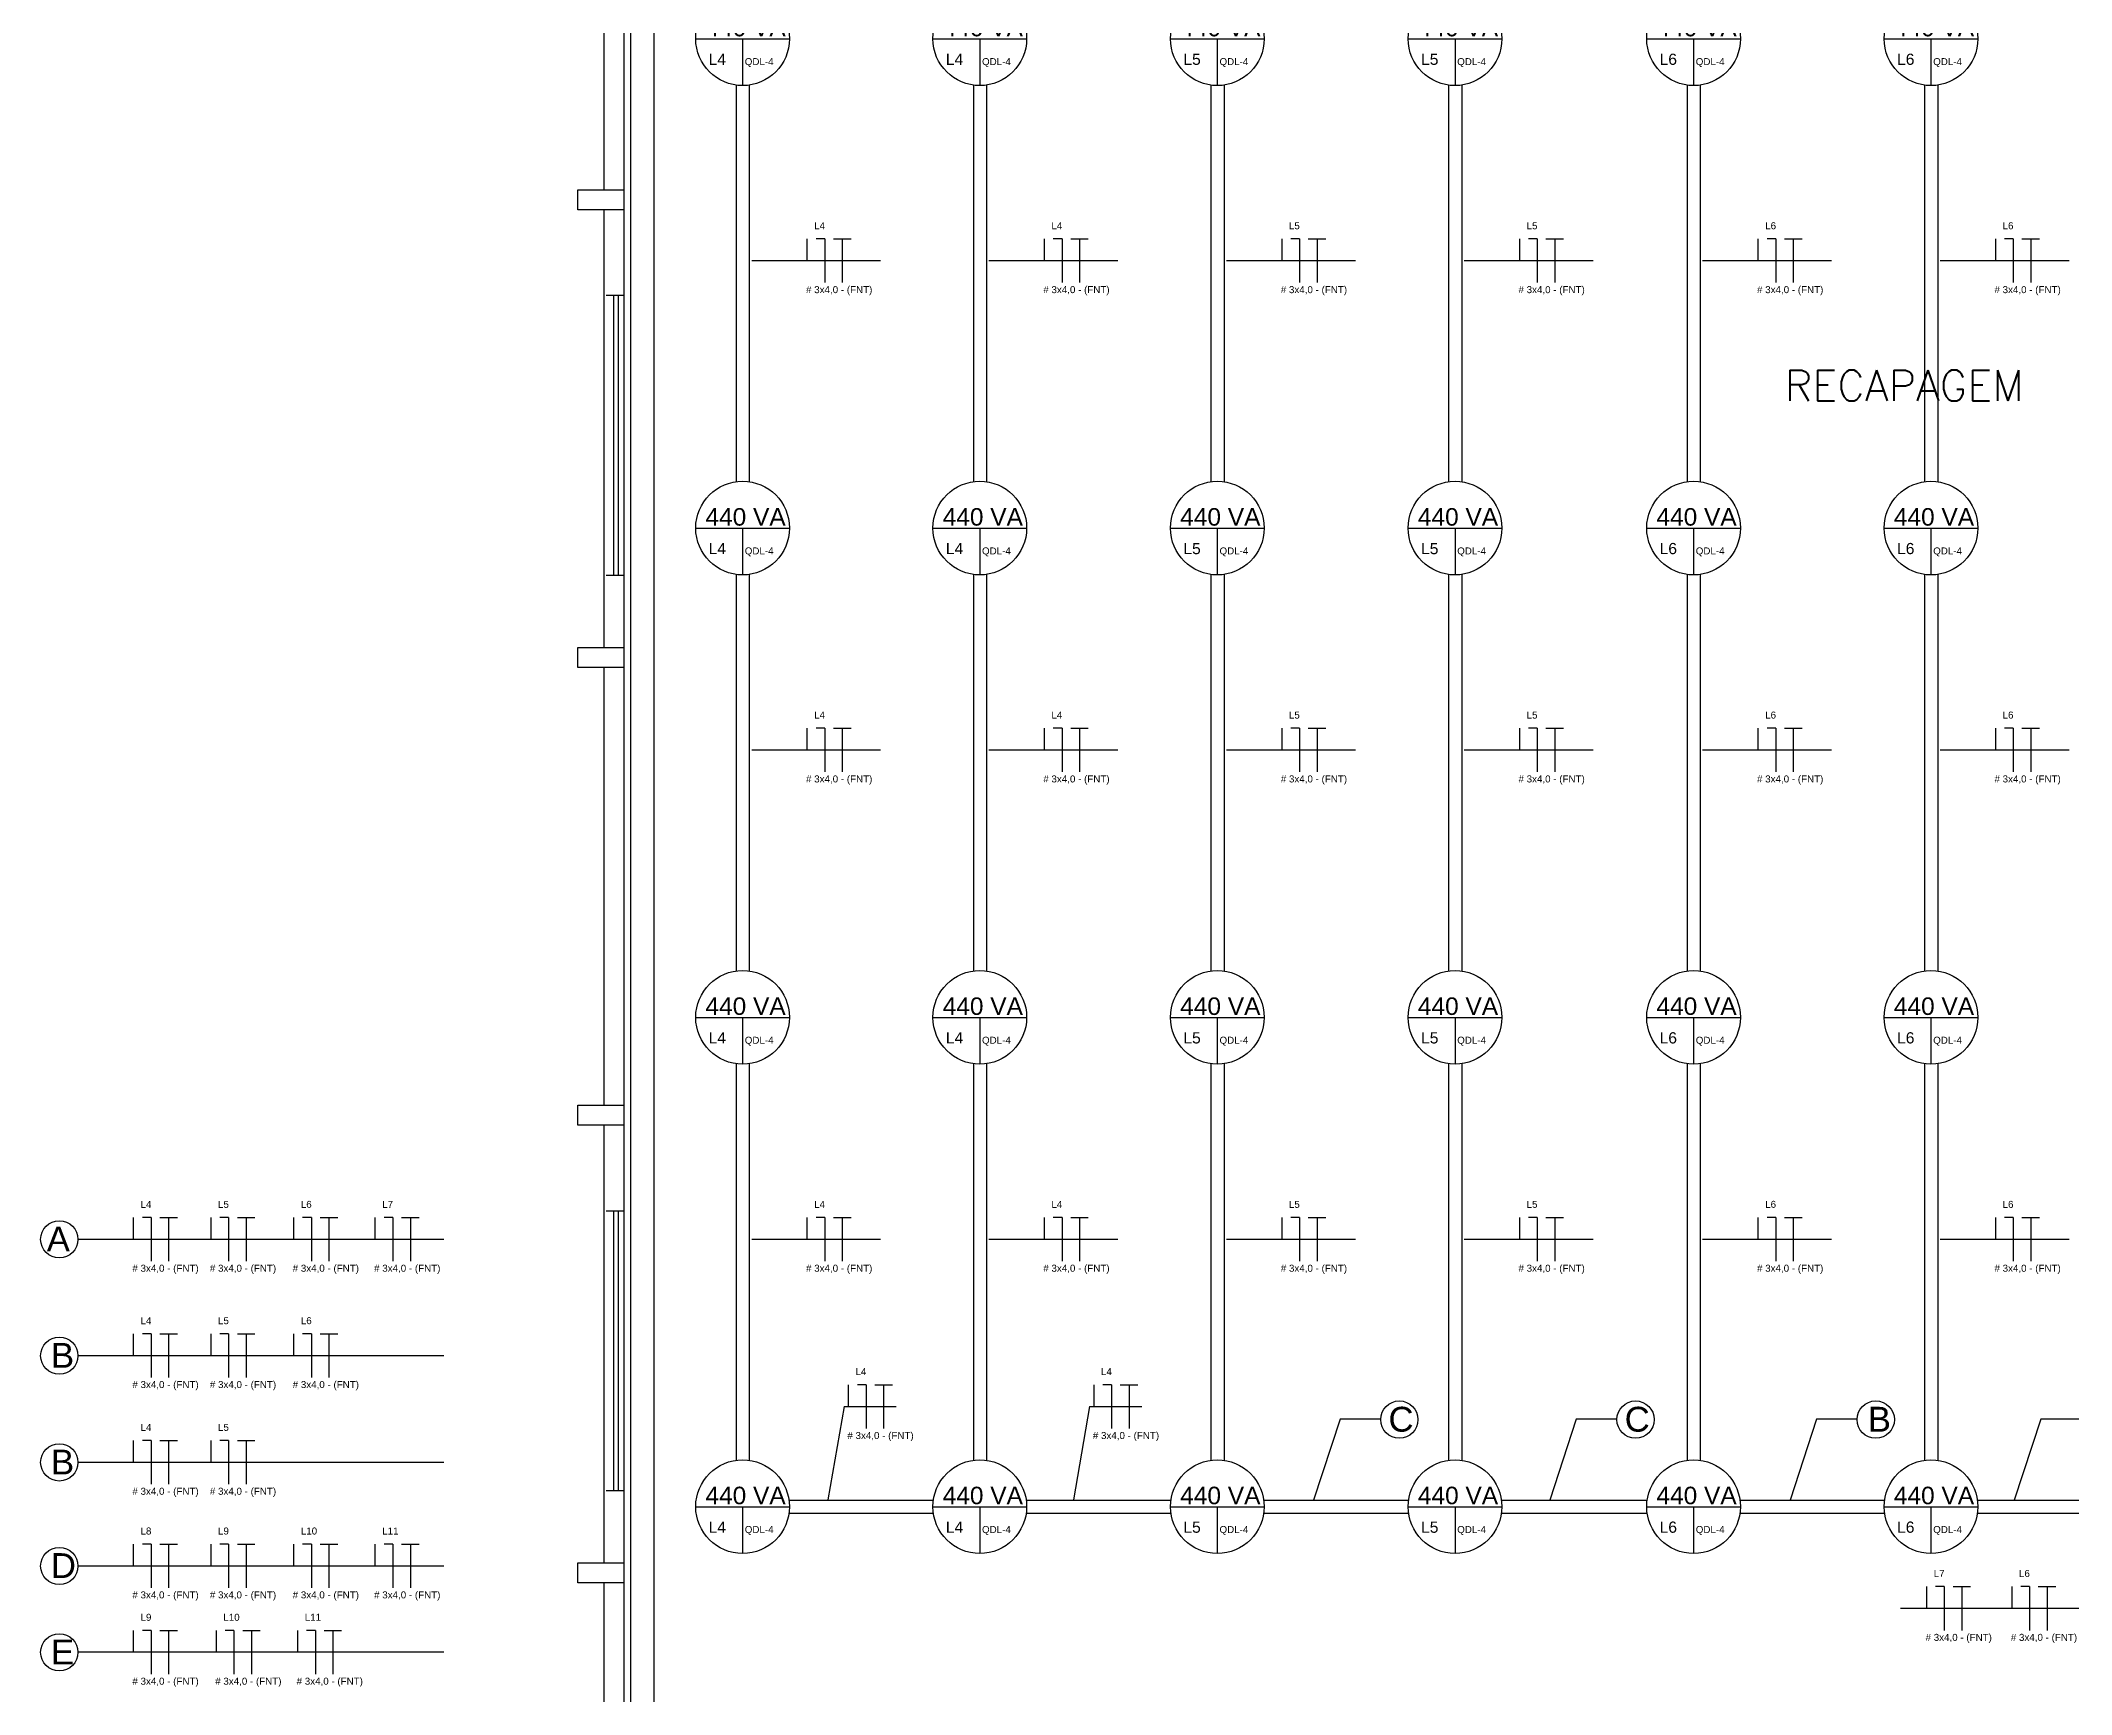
# Model space of a CAD drawing. Extents: x 196 to 343, y -52 to 135.
# Drawn here: x 267.76 to 290.96, y 22.95 to 41.84 of the extents above; entities that cross this region are included whole.
import ezdxf

# ---------------------------------------------------------------- set-up
doc = ezdxf.new("R2010")
doc.units = 0
doc.header["$MEASUREMENT"] = 0
for name, color, linetype in [('_ARQ', 5, 'CONTINUOUS'), ('_ARQ-TEXTO', 4, 'CONTINUOUS'), ('_ELT-Eletrocalhas', 9, 'CONTINUOUS'), ('_ELT-Eletroduto', 7, 'CONTINUOUS'), ('_ELT-LUMINÁRIA', 2, 'CONTINUOUS'), ('ELET_FIAÇÃO', 1, 'CONTINUOUS')]:
    doc.layers.add(name, color=color, linetype=linetype)
doc.styles.add('ARIAL', font='arial.ttf')
doc.styles.add('ROMANS', font='romans')

# ---------------------------------------------------------------- blocks, each defined once
blk = doc.blocks.new('LAMPADA_RECAPAGEM')
at = {"layer": '_ELT-LUMINÁRIA', "linetype": 'Continuous'}
for points in [[(-0.535, 0), (0, 0), (0.535, 0)], [(0, 0), (0, -0.535)]]:
    blk.add_lwpolyline(points, dxfattribs=at)
blk.add_circle((0, 0), 0.535, dxfattribs=at)
at = {"layer": '_ELT-LUMINÁRIA', "linetype": 'Continuous', "style": 'ARIAL'}
for tag, p, height in [('P', (-0.424, 0.028), 0.2), ('C', (-0.388, -0.298), 0.128), ('A', (0.025, -0.301), 0.08)]:
    blk.add_attdef(tag, p, '', height=height, dxfattribs=at)
blk = doc.blocks.new('FIACAOQUALIDADE')
at = {"layer": 'ELET_FIAÇÃO', "linetype": 'Continuous'}
for p, q in [((0.236, 1.065), (0.236, 1.315)), ((0.436, 1.315), (0.336, 1.315)), ((0.436, 1.315), (0.436, 0.815)), ((0.536, 1.315), (0.736, 1.315)), ((0.636, 1.315), (0.636, 0.815))]:
    blk.add_line(p, q, dxfattribs=at)
at = {"layer": 'ELET_FIAÇÃO', "color": 7, "linetype": 'Continuous'}
for points in [[(0.184, 1.065), (0, 0)], [(0.184, 1.065), (0.78, 1.065)]]:
    blk.add_lwpolyline(points, dxfattribs=at)
at = {"layer": 'ELET_FIAÇÃO', "color": 7, "linetype": 'Continuous', "style": 'ARIAL'}
for tag, p in [('C', (0.315, 1.425)), ('B', (0.222, 0.695))]:
    blk.add_attdef(tag, p, '', height=0.08, dxfattribs=at)
blk = doc.blocks.new('Fiação_FNT_antiga')
at = {"layer": 'ELET_FIAÇÃO', "linetype": 'Continuous'}
for p, q in [((-0.2, 0), (-0.2, 0.25)), ((0, 0.25), (-0.1, 0.25)), ((0, 0.25), (0, -0.25)), ((0.1, 0.25), (0.3, 0.25)), ((0.2, 0.25), (0.2, -0.25))]:
    blk.add_line(p, q, dxfattribs=at)
at = {"layer": 'ELET_FIAÇÃO', "color": 7, "linetype": 'Continuous', "style": 'ARIAL'}
for tag, p in [('C', (-0.121, 0.36)), ('B', (-0.214, -0.37))]:
    blk.add_attdef(tag, p, '', height=0.08, dxfattribs=at)

msp = doc.modelspace()

# ---------------------------------------------------------------- linework, layer by layer
at = {"layer": '_ARQ', "linetype": 'Continuous'}
msp.add_line((274.424, 58.522), (274.424, 21.959), dxfattribs=at)
at = {"layer": '_ARQ'}
for p, q in [((274.195, 45.14), (274.195, 40.14)), ((274.195, 39.911), (274.195, 34.911)), ((274.222, 38.935), (274.424, 38.935)), ((274.306, 38.935), (274.306, 35.737)), ((274.359, 38.935), (274.359, 35.737)), ((274.424, 35.735), (274.222, 35.735)), ((274.195, 34.682), (274.195, 29.682)), ((274.195, 29.453), (274.195, 24.453)), ((274.222, 28.476), (274.424, 28.476)), ((274.306, 28.476), (274.306, 25.279)), ((274.359, 28.476), (274.359, 25.279)), ((274.424, 25.276), (274.222, 25.276)), ((274.195, 24.224), (274.195, 19.224))]:
    msp.add_line(p, q, dxfattribs=at)
for points in [[(273.9, 40.14), (274.424, 40.14), (274.424, 39.911), (273.9, 39.911)], [(273.9, 34.911), (274.424, 34.911), (274.424, 34.682), (273.9, 34.682)], [(273.9, 29.682), (274.424, 29.682), (274.424, 29.453), (273.9, 29.453)], [(273.9, 24.453), (274.424, 24.453), (274.424, 24.224), (273.9, 24.224)]]:
    msp.add_lwpolyline(points, close=True, dxfattribs=at)
at = {"layer": '_ELT-Eletrocalhas', "color": 6}
for p, q in [((274.501, 49.276), (274.501, 20.75)), ((274.765, 49.065), (274.765, 20.775))]:
    msp.add_line(p, q, dxfattribs=at)
at = {"layer": '_ELT-Eletrocalhas'}
for p, q in [((275.711, 36.802), (275.711, 41.34)), ((275.861, 36.802), (275.861, 41.34)), ((278.421, 36.802), (278.421, 41.34)), ((278.571, 36.802), (278.571, 41.34)), ((281.134, 36.802), (281.134, 41.34)), ((281.284, 36.802), (281.284, 41.34)), ((283.848, 36.802), (283.848, 41.34)), ((283.998, 36.802), (283.998, 41.34)), ((286.574, 36.802), (286.574, 41.34)), ((286.724, 36.802), (286.724, 41.34)), ((289.286, 36.802), (289.286, 41.34)), ((289.436, 36.802), (289.436, 41.34)), ((275.711, 31.212), (275.711, 35.75)), ((275.861, 31.212), (275.861, 35.75)), ((278.421, 31.212), (278.421, 35.75)), ((278.571, 31.212), (278.571, 35.75)), ((281.134, 31.212), (281.134, 35.75)), ((281.284, 31.212), (281.284, 35.75)), ((283.848, 31.212), (283.848, 35.75)), ((283.998, 31.212), (283.998, 35.75)), ((286.574, 31.212), (286.574, 35.75)), ((286.724, 31.212), (286.724, 35.75)), ((289.286, 31.212), (289.286, 35.75)), ((289.436, 31.212), (289.436, 35.75)), ((275.711, 25.622), (275.711, 30.16)), ((275.861, 25.622), (275.861, 30.16)), ((278.421, 25.622), (278.421, 30.16)), ((278.571, 25.622), (278.571, 30.16)), ((281.134, 25.622), (281.134, 30.16)), ((281.284, 25.622), (281.284, 30.16)), ((283.848, 25.622), (283.848, 30.16)), ((283.998, 25.622), (283.998, 30.16)), ((286.574, 25.622), (286.574, 30.16)), ((286.724, 25.622), (286.724, 30.16)), ((289.286, 25.622), (289.286, 30.16)), ((289.436, 25.622), (289.436, 30.16)), ((276.308, 25.17), (277.96, 25.17)), ((279.025, 25.17), (280.673, 25.17)), ((281.733, 25.17), (283.388, 25.17)), ((284.453, 25.17), (286.113, 25.17)), ((287.167, 25.17), (288.825, 25.17)), ((289.886, 25.17), (291.54, 25.17)), ((276.308, 25.02), (277.96, 25.02)), ((279.025, 25.02), (280.673, 25.02)), ((281.733, 25.02), (283.388, 25.02)), ((284.453, 25.02), (286.113, 25.02)), ((287.167, 25.02), (288.825, 25.02)), ((289.886, 25.02), (291.54, 25.02))]:
    msp.add_line(p, q, dxfattribs=at)
at = {"layer": '_ELT-Eletrocalhas', "linetype": 'Continuous'}
for p, q in [((277.357, 39.329), (275.884, 39.329)), ((280.067, 39.329), (278.593, 39.329)), ((282.78, 39.329), (281.306, 39.329)), ((285.495, 39.329), (284.021, 39.329)), ((288.22, 39.329), (286.746, 39.329)), ((290.932, 39.329), (289.459, 39.329)), ((277.357, 33.739), (275.884, 33.739)), ((280.067, 33.739), (278.593, 33.739)), ((282.78, 33.739), (281.306, 33.739)), ((285.495, 33.739), (284.021, 33.739)), ((288.22, 33.739), (286.746, 33.739)), ((290.932, 33.739), (289.459, 33.739)), ((272.369, 28.149), (268.188, 28.149)), ((277.357, 28.149), (275.884, 28.149)), ((280.067, 28.149), (278.593, 28.149)), ((282.78, 28.149), (281.306, 28.149)), ((285.495, 28.149), (284.021, 28.149)), ((288.22, 28.149), (286.746, 28.149)), ((290.932, 28.149), (289.459, 28.149)), ((272.369, 26.82), (268.188, 26.82)), ((282.606, 26.094), (282.303, 25.17)), ((283.069, 26.094), (282.606, 26.094)), ((285.303, 26.094), (285, 25.17)), ((285.766, 26.094), (285.303, 26.094)), ((288.048, 26.094), (287.745, 25.17)), ((288.511, 26.094), (288.048, 26.094)), ((290.61, 26.094), (290.307, 25.17)), ((291.073, 26.094), (290.61, 26.094)), ((272.369, 25.601), (268.188, 25.601)), ((272.369, 24.417), (268.188, 24.417)), ((291.822, 23.932), (289.005, 23.932)), ((272.369, 23.431), (268.188, 23.431))]:
    msp.add_line(p, q, dxfattribs=at)
for centre in [(267.975, 28.149), (267.975, 26.82), (283.282, 26.09), (285.98, 26.09), (288.724, 26.09), (267.975, 25.601), (267.975, 24.417), (267.975, 23.431)]:
    msp.add_circle(centre, 0.213, dxfattribs=at)

# ---------------------------------------------------------------- block references
for p, values in [((276.719, 39.329), {'C': 'L4', 'B': '# 3x4,0 - (FNT)'}), ((279.429, 39.329), {'C': 'L4', 'B': '# 3x4,0 - (FNT)'}), ((282.142, 39.329), {'C': 'L5', 'B': '# 3x4,0 - (FNT)'}), ((284.857, 39.329), {'C': 'L5', 'B': '# 3x4,0 - (FNT)'}), ((287.582, 39.329), {'C': 'L6', 'B': '# 3x4,0 - (FNT)'}), ((290.294, 39.329), {'C': 'L6', 'B': '# 3x4,0 - (FNT)'}), ((276.719, 33.739), {'C': 'L4', 'B': '# 3x4,0 - (FNT)'}), ((279.429, 33.739), {'C': 'L4', 'B': '# 3x4,0 - (FNT)'}), ((282.142, 33.739), {'C': 'L5', 'B': '# 3x4,0 - (FNT)'}), ((284.857, 33.739), {'C': 'L5', 'B': '# 3x4,0 - (FNT)'}), ((287.582, 33.739), {'C': 'L6', 'B': '# 3x4,0 - (FNT)'}), ((290.294, 33.739), {'C': 'L6', 'B': '# 3x4,0 - (FNT)'}), ((269.024, 28.149), {'C': 'L4', 'B': '# 3x4,0 - (FNT)'}), ((269.909, 28.149), {'C': 'L5', 'B': '# 3x4,0 - (FNT)'}), ((270.855, 28.149), {'C': 'L6', 'B': '# 3x4,0 - (FNT)'}), ((271.785, 28.149), {'C': 'L7', 'B': '# 3x4,0 - (FNT)'}), ((276.719, 28.149), {'C': 'L4', 'B': '# 3x4,0 - (FNT)'}), ((279.429, 28.149), {'C': 'L4', 'B': '# 3x4,0 - (FNT)'}), ((282.142, 28.149), {'C': 'L5', 'B': '# 3x4,0 - (FNT)'}), ((284.857, 28.149), {'C': 'L5', 'B': '# 3x4,0 - (FNT)'}), ((287.582, 28.149), {'C': 'L6', 'B': '# 3x4,0 - (FNT)'}), ((290.294, 28.149), {'C': 'L6', 'B': '# 3x4,0 - (FNT)'}), ((269.024, 26.82), {'C': 'L4', 'B': '# 3x4,0 - (FNT)'}), ((269.909, 26.82), {'C': 'L5', 'B': '# 3x4,0 - (FNT)'}), ((270.855, 26.82), {'C': 'L6', 'B': '# 3x4,0 - (FNT)'}), ((269.024, 25.601), {'C': 'L4', 'B': '# 3x4,0 - (FNT)'}), ((269.909, 25.601), {'C': 'L5', 'B': '# 3x4,0 - (FNT)'}), ((269.024, 24.417), {'C': 'L8', 'B': '# 3x4,0 - (FNT)'}), ((269.909, 24.417), {'C': 'L9', 'B': '# 3x4,0 - (FNT)'}), ((270.855, 24.417), {'C': 'L10', 'B': '# 3x4,0 - (FNT)'}), ((271.785, 24.417), {'C': 'L11', 'B': '# 3x4,0 - (FNT)'}), ((289.507, 23.932), {'C': 'L7', 'B': '# 3x4,0 - (FNT)'}), ((290.481, 23.932), {'C': 'L6', 'B': '# 3x4,0 - (FNT)'}), ((269.024, 23.431), {'C': 'L9', 'B': '# 3x4,0 - (FNT)'}), ((269.97, 23.431), {'C': 'L10', 'B': '# 3x4,0 - (FNT)'}), ((270.9, 23.431), {'C': 'L11', 'B': '# 3x4,0 - (FNT)'})]:
    msp.add_blockref('Fiação_FNT_antiga', p, dxfattribs=at).add_auto_attribs(values)
at = {"layer": '_ELT-Eletroduto'}
for p, values in [((275.78, 41.865), {'P': '440 VA ', 'C': 'L4', 'A': 'QDL-4'}), ((278.49, 41.865), {'P': '440 VA ', 'C': 'L4', 'A': 'QDL-4'}), ((281.203, 41.865), {'P': '440 VA ', 'C': 'L5', 'A': 'QDL-4'}), ((283.918, 41.865), {'P': '440 VA ', 'C': 'L5', 'A': 'QDL-4'}), ((286.643, 41.865), {'P': '440 VA ', 'C': 'L6', 'A': 'QDL-4'}), ((289.355, 41.865), {'P': '440 VA ', 'C': 'L6', 'A': 'QDL-4'}), ((275.78, 36.275), {'P': '440 VA ', 'C': 'L4', 'A': 'QDL-4'}), ((278.49, 36.275), {'P': '440 VA ', 'C': 'L4', 'A': 'QDL-4'}), ((281.203, 36.275), {'P': '440 VA ', 'C': 'L5', 'A': 'QDL-4'}), ((283.918, 36.275), {'P': '440 VA ', 'C': 'L5', 'A': 'QDL-4'}), ((286.643, 36.275), {'P': '440 VA ', 'C': 'L6', 'A': 'QDL-4'}), ((289.355, 36.275), {'P': '440 VA ', 'C': 'L6', 'A': 'QDL-4'}), ((275.78, 30.685), {'P': '440 VA ', 'C': 'L4', 'A': 'QDL-4'}), ((278.49, 30.685), {'P': '440 VA ', 'C': 'L4', 'A': 'QDL-4'}), ((281.203, 30.685), {'P': '440 VA ', 'C': 'L5', 'A': 'QDL-4'}), ((283.918, 30.685), {'P': '440 VA ', 'C': 'L5', 'A': 'QDL-4'}), ((286.643, 30.685), {'P': '440 VA ', 'C': 'L6', 'A': 'QDL-4'}), ((289.355, 30.685), {'P': '440 VA ', 'C': 'L6', 'A': 'QDL-4'}), ((275.78, 25.095), {'P': '440 VA ', 'C': 'L4', 'A': 'QDL-4'}), ((278.49, 25.095), {'P': '440 VA ', 'C': 'L4', 'A': 'QDL-4'}), ((281.203, 25.095), {'P': '440 VA ', 'C': 'L5', 'A': 'QDL-4'}), ((283.918, 25.095), {'P': '440 VA ', 'C': 'L5', 'A': 'QDL-4'}), ((286.643, 25.095), {'P': '440 VA ', 'C': 'L6', 'A': 'QDL-4'}), ((289.355, 25.095), {'P': '440 VA ', 'C': 'L6', 'A': 'QDL-4'})]:
    msp.add_blockref('LAMPADA_RECAPAGEM', p, dxfattribs=at).add_auto_attribs(values)
at = {"layer": 'ELET_FIAÇÃO'}
for p in [(276.755, 25.173), (279.559, 25.173)]:
    msp.add_blockref('FIACAOQUALIDADE', p, dxfattribs=at).add_auto_attribs({'C': 'L4', 'B': '# 3x4,0 - (FNT)'})

# ---------------------------------------------------------------- texts
at = {"layer": '_ARQ-TEXTO', "style": 'ROMANS'}
msp.add_text('RECAPAGEM', height=0.35, dxfattribs=at).set_placement((287.684, 37.728))
at = {"layer": '_ELT-Eletrocalhas', "linetype": 'Continuous', "char_height": 0.284, "attachment_point": 1, "style": 'ARIAL'}
for s, width, insert in [('A', 0.00904, (267.832, 28.295)), ('B', 0.00904, (267.88, 26.966)), ('C', 0.2838, (283.158, 26.236)), ('C', 0.2838, (285.856, 26.236)), ('B', 0.2838, (288.633, 26.236)), ('B', 0.00904, (267.88, 25.747)), ('D', 0.00904, (267.879, 24.564)), ('E', 0.00904, (267.879, 23.577))]:
    msp.add_mtext_dynamic_manual_height_columns(s, width=width, gutter_width=1.419, heights=[0], dxfattribs=dict(at, insert=insert))

doc.saveas('drawing.dxf')
